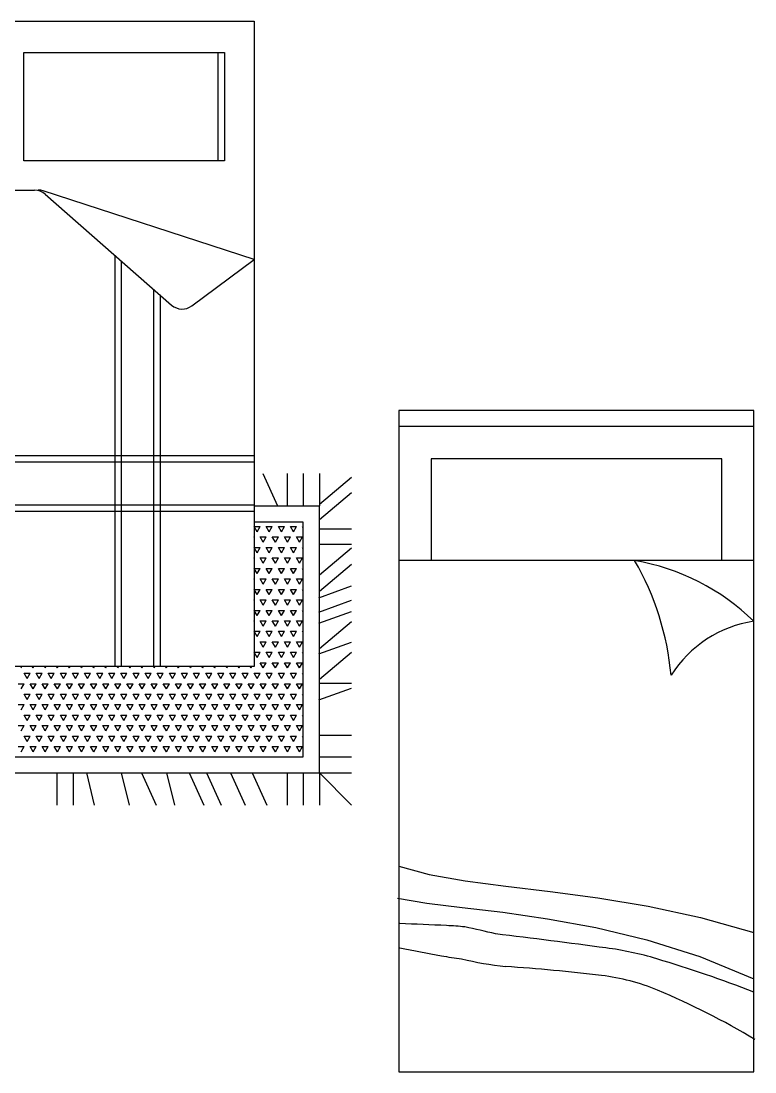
# Model space of a CAD drawing. Header units: inches. Extents: x 0 to 9378, y 0 to 3405.
# Drawn here: x 2077 to 4350, y 149 to 3405 of the extents above; entities that cross this region are included whole.
import ezdxf

# ---------------------------------------------------------------- set-up
doc = ezdxf.new("R2010")
doc.units = ezdxf.units.IN
doc.header["$MEASUREMENT"] = 0

# ---------------------------------------------------------------- blocks, each defined once
blk = doc.blocks.new('A$C1BD73DC3')
for p, q in [((0.0036, 2.05), (0.0036, 0)), ((1.1036, 2.05), (0.0036, 2.05)), ((1.1036, 0), (1.1036, 2.05)), ((1.1036, 2), (0.0036, 2)), ((1.0036, 1.9), (0.1036, 1.9)), ((0.1036, 1.9), (0.1036, 1.5848)), ((1.0036, 1.5848), (1.0036, 1.9)), ((1.1032, 1.5848), (0.0034, 1.5848)), ((0.0034, 0.6375), (0.0982, 0.612)), ((0.0982, 0.612), (0.2094, 0.5924)), ((0.2094, 0.5924), (0.3349, 0.5759)), ((0.3349, 0.5759), (0.4726, 0.5593)), ((0.4726, 0.5593), (0.6203, 0.5396)), ((0, 0.5383), (0.0909, 0.5234)), ((0.0909, 0.5234), (0.2003, 0.5099)), ((0.6203, 0.5396), (0.7761, 0.5139)), ((0.2003, 0.5099), (0.3256, 0.4948)), ((0.3256, 0.4948), (0.4644, 0.475)), ((0.7761, 0.5139), (0.9378, 0.4791)), ((0.4644, 0.475), (0.6142, 0.4476)), ((0.9378, 0.4791), (1.1032, 0.4323)), ((0.6142, 0.4476), (0.7722, 0.4094)), ((0.7722, 0.4094), (0.9361, 0.3574)), ((0.9361, 0.3574), (1.1032, 0.2886)), ((0.0036, 0), (1.1036, 0))]:
    blk.add_line(p, q)
for centre, radius, start, end in [((0.6123, 0.8896), 0.7058, 45.932, 80.0688), ((-0.0142, 1.1518), 0.8645, 5.1338, 30.0588), ((1.1604, 1.0294), 0.3718, 98.8462, 147.4962), ((-0.2369, -7.181), 7.6445, 87.08769, 88.17293), ((0.091, -0.7365), 1.1917, 84.3388, 87.0877), ((-0.2347, -1.7308), 2.2248, 76.0043, 78.5091), ((-3.0535, -27.296), 27.9264, 82.38927, 83.09622), ((1.207, 6.3563), 6.0913, 258.63651, 259.87031), ((0.3853, 1.7569), 1.419, 259.8703, 262.4267), ((0.5096, -0.6302), 1.0237, 73.3713, 82.3893), ((0.4772, 1.5551), 1.2368, 256.9635, 263.3706), ((-0.0513, -5.4181), 5.7577, 83.18933, 86.15842), ((-0.3398, -3.4743), 3.9918, 68.8081, 73.3713), ((0.5542, -0.3482), 0.6517, 67.3406, 83.1893), ((-0.0821, -1.8724), 2.3034, 58.9298, 67.3406)]:
    blk.add_arc(centre, radius, start, end)
blk = doc.blocks.new('A$C6D2A2628')
for p, q in [((0.291, 2.4297), (1.791, 2.4297)), ((1.791, 2.4297), (1.791, 0.4297)), ((1.0779, 2.3321), (1.6991, 2.3321)), ((1.0779, 1.9967), (1.0779, 2.3321)), ((1.6791, 2.3321), (1.6791, 1.9967)), ((1.6991, 2.3321), (1.6991, 1.9967)), ((1.6991, 1.9967), (1.0779, 1.9967)), ((0.9515, 1.9058), (1.1116, 1.9058)), ((1.791, 1.6908), (1.138, 1.9034)), ((1.1446, 1.8934), (1.5358, 1.5497)), ((1.3599, 1.7043), (1.3599, 0.4297)), ((1.3799, 1.6867), (1.3799, 0.4297)), ((1.5987, 1.5472), (1.791, 1.6908)), ((1.4799, 1.5988), (1.4799, 0.4297)), ((1.4999, 1.5812), (1.4999, 0.4297)), ((0.291, 1.0837), (1.791, 1.0837)), ((0.291, 1.0637), (1.791, 1.0637)), ((1.8187, 1.0278), (1.8641, 0.9278)), ((1.8932, 1.0278), (1.8932, 0.9278)), ((1.9432, 1.0278), (1.9432, 0.9278)), ((1.9932, 1.0278), (1.9932, 0.9278)), ((1.9932, 0.9324), (2.0932, 1.016)), ((1.9932, 0.8849), (2.0932, 0.9685)), ((0.291, 0.9307), (1.791, 0.9307)), ((1.9932, 0.9267), (1.791, 0.9267)), ((1.9932, 0.1), (1.9932, 0.9267)), ((0.291, 0.9107), (1.791, 0.9107)), ((1.9432, 0.8767), (1.791, 0.8767)), ((1.8007, 0.8473), (1.7913, 0.8636)), ((1.7913, 0.8636), (1.8101, 0.8636)), ((1.8007, 0.8473), (1.8101, 0.8636)), ((1.8382, 0.8473), (1.8288, 0.8636)), ((1.8288, 0.8636), (1.8476, 0.8636)), ((1.8382, 0.8473), (1.8476, 0.8636)), ((1.8757, 0.8473), (1.8663, 0.8636)), ((1.8663, 0.8636), (1.8851, 0.8636)), ((1.8757, 0.8473), (1.8851, 0.8636)), ((1.9132, 0.8473), (1.9038, 0.8636)), ((1.9038, 0.8636), (1.9226, 0.8636)), ((1.9132, 0.8473), (1.9226, 0.8636)), ((1.9432, 0.8604), (1.9413, 0.8636)), ((1.9413, 0.8636), (1.9432, 0.8636)), ((1.9432, 0.15), (1.9432, 0.8767)), ((1.9932, 0.8564), (2.0932, 0.8564)), ((1.791, 0.8305), (1.7913, 0.8311)), ((1.791, 0.8311), (1.7913, 0.8311)), ((1.8195, 0.8148), (1.8101, 0.8311)), ((1.8101, 0.8311), (1.8288, 0.8311)), ((1.8195, 0.8148), (1.8288, 0.8311)), ((1.857, 0.8148), (1.8476, 0.8311)), ((1.8476, 0.8311), (1.8663, 0.8311)), ((1.857, 0.8148), (1.8663, 0.8311)), ((1.8945, 0.8148), (1.8851, 0.8311)), ((1.8851, 0.8311), (1.9038, 0.8311)), ((1.8945, 0.8148), (1.9038, 0.8311)), ((1.932, 0.8148), (1.9226, 0.8311)), ((1.9226, 0.8311), (1.9413, 0.8311)), ((1.932, 0.8148), (1.9413, 0.8311)), ((1.8007, 0.7824), (1.7913, 0.7986)), ((1.7913, 0.7986), (1.8101, 0.7986)), ((1.8007, 0.7824), (1.8101, 0.7986)), ((1.8382, 0.7824), (1.8288, 0.7986)), ((1.8288, 0.7986), (1.8476, 0.7986)), ((1.8382, 0.7824), (1.8476, 0.7986)), ((1.8757, 0.7824), (1.8663, 0.7986)), ((1.8663, 0.7986), (1.8851, 0.7986)), ((1.8757, 0.7824), (1.8851, 0.7986)), ((1.9132, 0.7824), (1.9038, 0.7986)), ((1.9038, 0.7986), (1.9226, 0.7986)), ((1.9132, 0.7824), (1.9226, 0.7986)), ((1.9432, 0.7955), (1.9413, 0.7986)), ((1.9413, 0.7986), (1.9432, 0.7986)), ((1.9932, 0.8089), (2.0932, 0.8089)), ((1.9932, 0.7139), (2.0932, 0.7975)), ((1.791, 0.7655), (1.7913, 0.7661)), ((1.791, 0.7661), (1.7913, 0.7661)), ((1.8195, 0.7499), (1.8101, 0.7661)), ((1.8101, 0.7661), (1.8288, 0.7661)), ((1.8195, 0.7499), (1.8288, 0.7661)), ((1.857, 0.7499), (1.8476, 0.7661)), ((1.8476, 0.7661), (1.8663, 0.7661)), ((1.857, 0.7499), (1.8663, 0.7661)), ((1.8945, 0.7499), (1.8851, 0.7661)), ((1.8851, 0.7661), (1.9038, 0.7661)), ((1.8945, 0.7499), (1.9038, 0.7661)), ((1.932, 0.7499), (1.9226, 0.7661)), ((1.9226, 0.7661), (1.9413, 0.7661)), ((1.932, 0.7499), (1.9413, 0.7661)), ((1.8007, 0.7174), (1.7913, 0.7337)), ((1.7913, 0.7337), (1.8101, 0.7337)), ((1.8007, 0.7174), (1.8101, 0.7337)), ((1.8382, 0.7174), (1.8288, 0.7337)), ((1.8288, 0.7337), (1.8476, 0.7337)), ((1.8382, 0.7174), (1.8476, 0.7337)), ((1.8757, 0.7174), (1.8663, 0.7337)), ((1.8663, 0.7337), (1.8851, 0.7337)), ((1.8757, 0.7174), (1.8851, 0.7337)), ((1.9132, 0.7174), (1.9038, 0.7337)), ((1.9038, 0.7337), (1.9226, 0.7337)), ((1.9132, 0.7174), (1.9226, 0.7337)), ((1.9432, 0.7305), (1.9413, 0.7337)), ((1.9413, 0.7337), (1.9432, 0.7337)), ((1.9932, 0.6633), (2.0932, 0.7469)), ((1.791, 0.7006), (1.7913, 0.7012)), ((1.791, 0.7012), (1.7913, 0.7012)), ((1.8195, 0.6849), (1.8101, 0.7012)), ((1.8101, 0.7012), (1.8288, 0.7012)), ((1.8195, 0.6849), (1.8288, 0.7012)), ((1.857, 0.6849), (1.8476, 0.7012)), ((1.8476, 0.7012), (1.8663, 0.7012)), ((1.857, 0.6849), (1.8663, 0.7012)), ((1.8945, 0.6849), (1.8851, 0.7012)), ((1.8851, 0.7012), (1.9038, 0.7012)), ((1.8945, 0.6849), (1.9038, 0.7012)), ((1.932, 0.6849), (1.9226, 0.7012)), ((1.9226, 0.7012), (1.9413, 0.7012)), ((1.932, 0.6849), (1.9413, 0.7012)), ((1.8007, 0.6525), (1.7913, 0.6687)), ((1.7913, 0.6687), (1.8101, 0.6687)), ((1.8007, 0.6525), (1.8101, 0.6687)), ((1.8382, 0.6525), (1.8288, 0.6687)), ((1.8288, 0.6687), (1.8476, 0.6687)), ((1.8382, 0.6525), (1.8476, 0.6687)), ((1.8757, 0.6525), (1.8663, 0.6687)), ((1.8663, 0.6687), (1.8851, 0.6687)), ((1.8757, 0.6525), (1.8851, 0.6687)), ((1.9132, 0.6525), (1.9038, 0.6687)), ((1.9038, 0.6687), (1.9226, 0.6687)), ((1.9132, 0.6525), (1.9226, 0.6687)), ((1.9432, 0.6655), (1.9413, 0.6687)), ((1.9413, 0.6687), (1.9432, 0.6687)), ((1.9917, 0.6428), (2.0932, 0.6794)), ((1.791, 0.6356), (1.7913, 0.6362)), ((1.791, 0.6362), (1.7913, 0.6362)), ((1.8195, 0.62), (1.8101, 0.6362)), ((1.8101, 0.6362), (1.8288, 0.6362)), ((1.8195, 0.62), (1.8288, 0.6362)), ((1.857, 0.62), (1.8476, 0.6362)), ((1.8476, 0.6362), (1.8663, 0.6362)), ((1.857, 0.62), (1.8663, 0.6362)), ((1.8945, 0.62), (1.8851, 0.6362)), ((1.8851, 0.6362), (1.9038, 0.6362)), ((1.8945, 0.62), (1.9038, 0.6362)), ((1.932, 0.62), (1.9226, 0.6362)), ((1.9226, 0.6362), (1.9413, 0.6362)), ((1.932, 0.62), (1.9413, 0.6362)), ((1.9917, 0.5984), (2.0932, 0.6351)), ((1.8007, 0.5875), (1.7913, 0.6037)), ((1.7913, 0.6037), (1.8101, 0.6037)), ((1.8007, 0.5875), (1.8101, 0.6037)), ((1.8382, 0.5875), (1.8288, 0.6037)), ((1.8288, 0.6037), (1.8476, 0.6037)), ((1.8382, 0.5875), (1.8476, 0.6037)), ((1.8757, 0.5875), (1.8663, 0.6037)), ((1.8663, 0.6037), (1.8851, 0.6037)), ((1.8757, 0.5875), (1.8851, 0.6037)), ((1.9132, 0.5875), (1.9038, 0.6037)), ((1.9038, 0.6037), (1.9226, 0.6037)), ((1.9132, 0.5875), (1.9226, 0.6037)), ((1.9432, 0.6006), (1.9413, 0.6037)), ((1.9413, 0.6037), (1.9432, 0.6037)), ((1.9917, 0.5636), (2.0932, 0.6003)), ((1.791, 0.5707), (1.7913, 0.5713)), ((1.791, 0.5713), (1.7913, 0.5713)), ((1.8195, 0.555), (1.8101, 0.5713)), ((1.8101, 0.5713), (1.8288, 0.5713)), ((1.8195, 0.555), (1.8288, 0.5713)), ((1.857, 0.555), (1.8476, 0.5713)), ((1.8476, 0.5713), (1.8663, 0.5713)), ((1.857, 0.555), (1.8663, 0.5713)), ((1.8945, 0.555), (1.8851, 0.5713)), ((1.8851, 0.5713), (1.9038, 0.5713)), ((1.8945, 0.555), (1.9038, 0.5713)), ((1.932, 0.555), (1.9226, 0.5713)), ((1.9226, 0.5713), (1.9413, 0.5713)), ((1.932, 0.555), (1.9413, 0.5713)), ((1.9932, 0.4859), (2.0932, 0.5695)), ((1.8007, 0.5226), (1.7913, 0.5388)), ((1.7913, 0.5388), (1.8101, 0.5388)), ((1.8007, 0.5226), (1.8101, 0.5388)), ((1.8382, 0.5226), (1.8288, 0.5388)), ((1.8288, 0.5388), (1.8476, 0.5388)), ((1.8382, 0.5226), (1.8476, 0.5388)), ((1.8757, 0.5226), (1.8663, 0.5388)), ((1.8663, 0.5388), (1.8851, 0.5388)), ((1.8757, 0.5226), (1.8851, 0.5388)), ((1.9132, 0.5226), (1.9038, 0.5388)), ((1.9038, 0.5388), (1.9226, 0.5388)), ((1.9132, 0.5226), (1.9226, 0.5388)), ((1.9432, 0.5356), (1.9413, 0.5388)), ((1.9413, 0.5388), (1.9432, 0.5388)), ((1.791, 0.5057), (1.7913, 0.5063)), ((1.791, 0.5063), (1.7913, 0.5063)), ((1.8195, 0.4901), (1.8101, 0.5063)), ((1.8101, 0.5063), (1.8288, 0.5063)), ((1.8195, 0.4901), (1.8288, 0.5063)), ((1.857, 0.4901), (1.8476, 0.5063)), ((1.8476, 0.5063), (1.8663, 0.5063)), ((1.857, 0.4901), (1.8663, 0.5063)), ((1.8945, 0.4901), (1.8851, 0.5063)), ((1.8851, 0.5063), (1.9038, 0.5063)), ((1.8945, 0.4901), (1.9038, 0.5063)), ((1.932, 0.4901), (1.9226, 0.5063)), ((1.9226, 0.5063), (1.9413, 0.5063)), ((1.932, 0.4901), (1.9413, 0.5063)), ((1.9917, 0.4686), (2.0932, 0.5053)), ((1.8007, 0.4576), (1.7913, 0.4738)), ((1.7913, 0.4738), (1.8101, 0.4738)), ((1.8007, 0.4576), (1.8101, 0.4738)), ((1.8382, 0.4576), (1.8288, 0.4738)), ((1.8288, 0.4738), (1.8476, 0.4738)), ((1.8382, 0.4576), (1.8476, 0.4738)), ((1.8757, 0.4576), (1.8663, 0.4738)), ((1.8663, 0.4738), (1.8851, 0.4738)), ((1.8757, 0.4576), (1.8851, 0.4738)), ((1.9132, 0.4576), (1.9038, 0.4738)), ((1.9038, 0.4738), (1.9226, 0.4738)), ((1.9132, 0.4576), (1.9226, 0.4738)), ((1.9432, 0.4707), (1.9413, 0.4738)), ((1.9413, 0.4738), (1.9432, 0.4738)), ((1.9932, 0.3909), (2.0932, 0.4745)), ((1.791, 0.4297), (0.291, 0.4297)), ((1.0695, 0.4251), (1.0721, 0.4297)), ((1.107, 0.4251), (1.1043, 0.4297)), ((1.107, 0.4251), (1.1096, 0.4297)), ((1.1445, 0.4251), (1.1418, 0.4297)), ((1.1445, 0.4251), (1.1471, 0.4297)), ((1.182, 0.4251), (1.1793, 0.4297)), ((1.182, 0.4251), (1.1846, 0.4297)), ((1.2195, 0.4251), (1.2168, 0.4297)), ((1.2195, 0.4251), (1.2221, 0.4297)), ((1.257, 0.4251), (1.2543, 0.4297)), ((1.257, 0.4251), (1.2596, 0.4297)), ((1.2945, 0.4251), (1.2918, 0.4297)), ((1.2945, 0.4251), (1.2971, 0.4297)), ((1.332, 0.4251), (1.3293, 0.4297)), ((1.332, 0.4251), (1.3346, 0.4297)), ((1.3695, 0.4251), (1.3668, 0.4297)), ((1.3695, 0.4251), (1.3721, 0.4297)), ((1.407, 0.4251), (1.4043, 0.4297)), ((1.407, 0.4251), (1.4096, 0.4297)), ((1.4445, 0.4251), (1.4418, 0.4297)), ((1.4445, 0.4251), (1.4471, 0.4297)), ((1.482, 0.4251), (1.4793, 0.4297)), ((1.482, 0.4251), (1.4846, 0.4297)), ((1.5195, 0.4251), (1.5168, 0.4297)), ((1.5195, 0.4251), (1.5221, 0.4297)), ((1.557, 0.4251), (1.5543, 0.4297)), ((1.557, 0.4251), (1.5596, 0.4297)), ((1.5945, 0.4251), (1.5918, 0.4297)), ((1.5945, 0.4251), (1.5971, 0.4297)), ((1.632, 0.4251), (1.6293, 0.4297)), ((1.632, 0.4251), (1.6346, 0.4297)), ((1.6695, 0.4251), (1.6668, 0.4297)), ((1.6695, 0.4251), (1.6721, 0.4297)), ((1.707, 0.4251), (1.7043, 0.4297)), ((1.707, 0.4251), (1.7096, 0.4297)), ((1.7445, 0.4251), (1.7418, 0.4297)), ((1.7445, 0.4251), (1.7471, 0.4297)), ((1.782, 0.4251), (1.7793, 0.4297)), ((1.782, 0.4251), (1.7846, 0.4297)), ((1.791, 0.4408), (1.7913, 0.4414)), ((1.791, 0.4414), (1.7913, 0.4414)), ((1.8195, 0.4251), (1.8101, 0.4414)), ((1.8101, 0.4414), (1.8288, 0.4414)), ((1.8195, 0.4251), (1.8288, 0.4414)), ((1.857, 0.4251), (1.8476, 0.4414)), ((1.8476, 0.4414), (1.8663, 0.4414)), ((1.857, 0.4251), (1.8663, 0.4414)), ((1.8945, 0.4251), (1.8851, 0.4414)), ((1.8851, 0.4414), (1.9038, 0.4414)), ((1.8945, 0.4251), (1.9038, 0.4414)), ((1.932, 0.4251), (1.9226, 0.4414)), ((1.9226, 0.4414), (1.9413, 0.4414)), ((1.932, 0.4251), (1.9413, 0.4414)), ((1.0882, 0.3927), (1.0788, 0.4089)), ((1.0788, 0.4089), (1.0976, 0.4089)), ((1.0882, 0.3927), (1.0976, 0.4089)), ((1.1257, 0.3927), (1.1163, 0.4089)), ((1.1163, 0.4089), (1.1351, 0.4089)), ((1.1257, 0.3927), (1.1351, 0.4089)), ((1.1632, 0.3927), (1.1538, 0.4089)), ((1.1538, 0.4089), (1.1726, 0.4089)), ((1.1632, 0.3927), (1.1726, 0.4089)), ((1.2007, 0.3927), (1.1913, 0.4089)), ((1.1913, 0.4089), (1.2101, 0.4089)), ((1.2007, 0.3927), (1.2101, 0.4089)), ((1.2382, 0.3927), (1.2288, 0.4089)), ((1.2288, 0.4089), (1.2476, 0.4089)), ((1.2382, 0.3927), (1.2476, 0.4089)), ((1.2757, 0.3927), (1.2663, 0.4089)), ((1.2663, 0.4089), (1.2851, 0.4089)), ((1.2757, 0.3927), (1.2851, 0.4089)), ((1.3132, 0.3927), (1.3038, 0.4089)), ((1.3038, 0.4089), (1.3226, 0.4089)), ((1.3132, 0.3927), (1.3226, 0.4089)), ((1.3507, 0.3927), (1.3413, 0.4089)), ((1.3413, 0.4089), (1.3601, 0.4089)), ((1.3507, 0.3927), (1.3601, 0.4089)), ((1.3882, 0.3927), (1.3788, 0.4089)), ((1.3788, 0.4089), (1.3976, 0.4089)), ((1.3882, 0.3927), (1.3976, 0.4089)), ((1.4257, 0.3927), (1.4163, 0.4089)), ((1.4163, 0.4089), (1.4351, 0.4089)), ((1.4257, 0.3927), (1.4351, 0.4089)), ((1.4632, 0.3927), (1.4538, 0.4089)), ((1.4538, 0.4089), (1.4726, 0.4089)), ((1.4632, 0.3927), (1.4726, 0.4089)), ((1.5007, 0.3927), (1.4913, 0.4089)), ((1.4913, 0.4089), (1.5101, 0.4089)), ((1.5007, 0.3927), (1.5101, 0.4089)), ((1.5382, 0.3927), (1.5288, 0.4089)), ((1.5288, 0.4089), (1.5476, 0.4089)), ((1.5382, 0.3927), (1.5476, 0.4089)), ((1.5757, 0.3927), (1.5663, 0.4089)), ((1.5663, 0.4089), (1.5851, 0.4089)), ((1.5757, 0.3927), (1.5851, 0.4089)), ((1.6132, 0.3927), (1.6038, 0.4089)), ((1.6038, 0.4089), (1.6226, 0.4089)), ((1.6132, 0.3927), (1.6226, 0.4089)), ((1.6507, 0.3927), (1.6413, 0.4089)), ((1.6413, 0.4089), (1.6601, 0.4089)), ((1.6507, 0.3927), (1.6601, 0.4089)), ((1.6882, 0.3927), (1.6788, 0.4089)), ((1.6788, 0.4089), (1.6976, 0.4089)), ((1.6882, 0.3927), (1.6976, 0.4089)), ((1.7257, 0.3927), (1.7163, 0.4089)), ((1.7163, 0.4089), (1.7351, 0.4089)), ((1.7257, 0.3927), (1.7351, 0.4089)), ((1.7632, 0.3927), (1.7538, 0.4089)), ((1.7538, 0.4089), (1.7726, 0.4089)), ((1.7632, 0.3927), (1.7726, 0.4089)), ((1.8007, 0.3927), (1.7913, 0.4089)), ((1.7913, 0.4089), (1.8101, 0.4089)), ((1.8007, 0.3927), (1.8101, 0.4089)), ((1.8382, 0.3927), (1.8288, 0.4089)), ((1.8288, 0.4089), (1.8476, 0.4089)), ((1.8382, 0.3927), (1.8476, 0.4089)), ((1.8757, 0.3927), (1.8663, 0.4089)), ((1.8663, 0.4089), (1.8851, 0.4089)), ((1.8757, 0.3927), (1.8851, 0.4089)), ((1.9132, 0.3927), (1.9038, 0.4089)), ((1.9038, 0.4089), (1.9226, 0.4089)), ((1.9132, 0.3927), (1.9226, 0.4089)), ((1.9432, 0.4057), (1.9413, 0.4089)), ((1.9413, 0.4089), (1.9432, 0.4089)), ((1.0601, 0.3764), (1.0788, 0.3764)), ((1.0695, 0.3602), (1.0788, 0.3764)), ((1.107, 0.3602), (1.0976, 0.3764)), ((1.0976, 0.3764), (1.1163, 0.3764)), ((1.107, 0.3602), (1.1163, 0.3764)), ((1.1445, 0.3602), (1.1351, 0.3764)), ((1.1351, 0.3764), (1.1538, 0.3764)), ((1.1445, 0.3602), (1.1538, 0.3764)), ((1.182, 0.3602), (1.1726, 0.3764)), ((1.1726, 0.3764), (1.1913, 0.3764)), ((1.182, 0.3602), (1.1913, 0.3764)), ((1.2195, 0.3602), (1.2101, 0.3764)), ((1.2101, 0.3764), (1.2288, 0.3764)), ((1.2195, 0.3602), (1.2288, 0.3764)), ((1.257, 0.3602), (1.2476, 0.3764)), ((1.2476, 0.3764), (1.2663, 0.3764)), ((1.257, 0.3602), (1.2663, 0.3764)), ((1.2945, 0.3602), (1.2851, 0.3764)), ((1.2851, 0.3764), (1.3038, 0.3764)), ((1.2945, 0.3602), (1.3038, 0.3764)), ((1.332, 0.3602), (1.3226, 0.3764)), ((1.3226, 0.3764), (1.3413, 0.3764)), ((1.332, 0.3602), (1.3413, 0.3764)), ((1.3695, 0.3602), (1.3601, 0.3764)), ((1.3601, 0.3764), (1.3788, 0.3764)), ((1.3695, 0.3602), (1.3788, 0.3764)), ((1.407, 0.3602), (1.3976, 0.3764)), ((1.3976, 0.3764), (1.4163, 0.3764)), ((1.407, 0.3602), (1.4163, 0.3764)), ((1.4445, 0.3602), (1.4351, 0.3764)), ((1.4351, 0.3764), (1.4538, 0.3764)), ((1.4445, 0.3602), (1.4538, 0.3764)), ((1.482, 0.3602), (1.4726, 0.3764)), ((1.4726, 0.3764), (1.4913, 0.3764)), ((1.482, 0.3602), (1.4913, 0.3764)), ((1.5195, 0.3602), (1.5101, 0.3764)), ((1.5101, 0.3764), (1.5288, 0.3764)), ((1.5195, 0.3602), (1.5288, 0.3764)), ((1.557, 0.3602), (1.5476, 0.3764)), ((1.5476, 0.3764), (1.5663, 0.3764)), ((1.557, 0.3602), (1.5663, 0.3764)), ((1.5945, 0.3602), (1.5851, 0.3764)), ((1.5851, 0.3764), (1.6038, 0.3764)), ((1.5945, 0.3602), (1.6038, 0.3764)), ((1.632, 0.3602), (1.6226, 0.3764)), ((1.6226, 0.3764), (1.6413, 0.3764)), ((1.632, 0.3602), (1.6413, 0.3764)), ((1.6695, 0.3602), (1.6601, 0.3764)), ((1.6601, 0.3764), (1.6788, 0.3764)), ((1.6695, 0.3602), (1.6788, 0.3764)), ((1.707, 0.3602), (1.6976, 0.3764)), ((1.6976, 0.3764), (1.7163, 0.3764)), ((1.707, 0.3602), (1.7163, 0.3764)), ((1.7445, 0.3602), (1.7351, 0.3764)), ((1.7351, 0.3764), (1.7538, 0.3764)), ((1.7445, 0.3602), (1.7538, 0.3764)), ((1.782, 0.3602), (1.7726, 0.3764)), ((1.7726, 0.3764), (1.7913, 0.3764)), ((1.782, 0.3602), (1.7913, 0.3764)), ((1.8195, 0.3602), (1.8101, 0.3764)), ((1.8101, 0.3764), (1.8288, 0.3764)), ((1.8195, 0.3602), (1.8288, 0.3764)), ((1.857, 0.3602), (1.8476, 0.3764)), ((1.8476, 0.3764), (1.8663, 0.3764)), ((1.857, 0.3602), (1.8663, 0.3764)), ((1.8945, 0.3602), (1.8851, 0.3764)), ((1.8851, 0.3764), (1.9038, 0.3764)), ((1.8945, 0.3602), (1.9038, 0.3764)), ((1.932, 0.3602), (1.9226, 0.3764)), ((1.9226, 0.3764), (1.9413, 0.3764)), ((1.932, 0.3602), (1.9413, 0.3764)), ((1.9917, 0.3261), (2.0932, 0.3628)), ((1.9932, 0.3783), (2.0932, 0.3783)), ((1.0882, 0.3277), (1.0788, 0.3439)), ((1.0788, 0.3439), (1.0976, 0.3439)), ((1.0882, 0.3277), (1.0976, 0.3439)), ((1.1257, 0.3277), (1.1163, 0.3439)), ((1.1163, 0.3439), (1.1351, 0.3439)), ((1.1257, 0.3277), (1.1351, 0.3439)), ((1.1632, 0.3277), (1.1538, 0.3439)), ((1.1538, 0.3439), (1.1726, 0.3439)), ((1.1632, 0.3277), (1.1726, 0.3439)), ((1.2007, 0.3277), (1.1913, 0.3439)), ((1.1913, 0.3439), (1.2101, 0.3439)), ((1.2007, 0.3277), (1.2101, 0.3439)), ((1.2382, 0.3277), (1.2288, 0.3439)), ((1.2288, 0.3439), (1.2476, 0.3439)), ((1.2382, 0.3277), (1.2476, 0.3439)), ((1.2757, 0.3277), (1.2663, 0.3439)), ((1.2663, 0.3439), (1.2851, 0.3439)), ((1.2757, 0.3277), (1.2851, 0.3439)), ((1.3132, 0.3277), (1.3038, 0.3439)), ((1.3038, 0.3439), (1.3226, 0.3439)), ((1.3132, 0.3277), (1.3226, 0.3439)), ((1.3507, 0.3277), (1.3413, 0.3439)), ((1.3413, 0.3439), (1.3601, 0.3439)), ((1.3507, 0.3277), (1.3601, 0.3439)), ((1.3882, 0.3277), (1.3788, 0.3439)), ((1.3788, 0.3439), (1.3976, 0.3439)), ((1.3882, 0.3277), (1.3976, 0.3439)), ((1.4257, 0.3277), (1.4163, 0.3439)), ((1.4163, 0.3439), (1.4351, 0.3439)), ((1.4257, 0.3277), (1.4351, 0.3439)), ((1.4632, 0.3277), (1.4538, 0.3439)), ((1.4538, 0.3439), (1.4726, 0.3439)), ((1.4632, 0.3277), (1.4726, 0.3439)), ((1.5007, 0.3277), (1.4913, 0.3439)), ((1.4913, 0.3439), (1.5101, 0.3439)), ((1.5007, 0.3277), (1.5101, 0.3439)), ((1.5382, 0.3277), (1.5288, 0.3439)), ((1.5288, 0.3439), (1.5476, 0.3439)), ((1.5382, 0.3277), (1.5476, 0.3439)), ((1.5757, 0.3277), (1.5663, 0.3439)), ((1.5663, 0.3439), (1.5851, 0.3439)), ((1.5757, 0.3277), (1.5851, 0.3439)), ((1.6132, 0.3277), (1.6038, 0.3439)), ((1.6038, 0.3439), (1.6226, 0.3439)), ((1.6132, 0.3277), (1.6226, 0.3439)), ((1.6507, 0.3277), (1.6413, 0.3439)), ((1.6413, 0.3439), (1.6601, 0.3439)), ((1.6507, 0.3277), (1.6601, 0.3439)), ((1.6882, 0.3277), (1.6788, 0.3439)), ((1.6788, 0.3439), (1.6976, 0.3439)), ((1.6882, 0.3277), (1.6976, 0.3439)), ((1.7257, 0.3277), (1.7163, 0.3439)), ((1.7163, 0.3439), (1.7351, 0.3439)), ((1.7257, 0.3277), (1.7351, 0.3439)), ((1.7632, 0.3277), (1.7538, 0.3439)), ((1.7538, 0.3439), (1.7726, 0.3439)), ((1.7632, 0.3277), (1.7726, 0.3439)), ((1.8007, 0.3277), (1.7913, 0.3439)), ((1.7913, 0.3439), (1.8101, 0.3439)), ((1.8007, 0.3277), (1.8101, 0.3439)), ((1.8382, 0.3277), (1.8288, 0.3439)), ((1.8288, 0.3439), (1.8476, 0.3439)), ((1.8382, 0.3277), (1.8476, 0.3439)), ((1.8757, 0.3277), (1.8663, 0.3439)), ((1.8663, 0.3439), (1.8851, 0.3439)), ((1.8757, 0.3277), (1.8851, 0.3439)), ((1.9132, 0.3277), (1.9038, 0.3439)), ((1.9038, 0.3439), (1.9226, 0.3439)), ((1.9132, 0.3277), (1.9226, 0.3439)), ((1.9432, 0.3408), (1.9413, 0.3439)), ((1.9413, 0.3439), (1.9432, 0.3439)), ((1.0601, 0.3115), (1.0788, 0.3115)), ((1.0695, 0.2952), (1.0788, 0.3115)), ((1.107, 0.2952), (1.0976, 0.3115)), ((1.0976, 0.3115), (1.1163, 0.3115)), ((1.107, 0.2952), (1.1163, 0.3115)), ((1.1445, 0.2952), (1.1351, 0.3115)), ((1.1351, 0.3115), (1.1538, 0.3115)), ((1.1445, 0.2952), (1.1538, 0.3115)), ((1.182, 0.2952), (1.1726, 0.3115)), ((1.1726, 0.3115), (1.1913, 0.3115)), ((1.182, 0.2952), (1.1913, 0.3115)), ((1.2195, 0.2952), (1.2101, 0.3115)), ((1.2101, 0.3115), (1.2288, 0.3115)), ((1.2195, 0.2952), (1.2288, 0.3115)), ((1.257, 0.2952), (1.2476, 0.3115)), ((1.2476, 0.3115), (1.2663, 0.3115)), ((1.257, 0.2952), (1.2663, 0.3115)), ((1.2945, 0.2952), (1.2851, 0.3115)), ((1.2851, 0.3115), (1.3038, 0.3115)), ((1.2945, 0.2952), (1.3038, 0.3115)), ((1.332, 0.2952), (1.3226, 0.3115)), ((1.3226, 0.3115), (1.3413, 0.3115)), ((1.332, 0.2952), (1.3413, 0.3115)), ((1.3695, 0.2952), (1.3601, 0.3115)), ((1.3601, 0.3115), (1.3788, 0.3115)), ((1.3695, 0.2952), (1.3788, 0.3115)), ((1.407, 0.2952), (1.3976, 0.3115)), ((1.3976, 0.3115), (1.4163, 0.3115)), ((1.407, 0.2952), (1.4163, 0.3115)), ((1.4445, 0.2952), (1.4351, 0.3115)), ((1.4351, 0.3115), (1.4538, 0.3115)), ((1.4445, 0.2952), (1.4538, 0.3115)), ((1.482, 0.2952), (1.4726, 0.3115)), ((1.4726, 0.3115), (1.4913, 0.3115)), ((1.482, 0.2952), (1.4913, 0.3115)), ((1.5195, 0.2952), (1.5101, 0.3115)), ((1.5101, 0.3115), (1.5288, 0.3115)), ((1.5195, 0.2952), (1.5288, 0.3115)), ((1.557, 0.2952), (1.5476, 0.3115)), ((1.5476, 0.3115), (1.5663, 0.3115)), ((1.557, 0.2952), (1.5663, 0.3115)), ((1.5945, 0.2952), (1.5851, 0.3115)), ((1.5851, 0.3115), (1.6038, 0.3115)), ((1.5945, 0.2952), (1.6038, 0.3115)), ((1.632, 0.2952), (1.6226, 0.3115)), ((1.6226, 0.3115), (1.6413, 0.3115)), ((1.632, 0.2952), (1.6413, 0.3115)), ((1.6695, 0.2952), (1.6601, 0.3115)), ((1.6601, 0.3115), (1.6788, 0.3115)), ((1.6695, 0.2952), (1.6788, 0.3115)), ((1.707, 0.2952), (1.6976, 0.3115)), ((1.6976, 0.3115), (1.7163, 0.3115)), ((1.707, 0.2952), (1.7163, 0.3115)), ((1.7445, 0.2952), (1.7351, 0.3115)), ((1.7351, 0.3115), (1.7538, 0.3115)), ((1.7445, 0.2952), (1.7538, 0.3115)), ((1.782, 0.2952), (1.7726, 0.3115)), ((1.7726, 0.3115), (1.7913, 0.3115)), ((1.782, 0.2952), (1.7913, 0.3115)), ((1.8195, 0.2952), (1.8101, 0.3115)), ((1.8101, 0.3115), (1.8288, 0.3115)), ((1.8195, 0.2952), (1.8288, 0.3115)), ((1.857, 0.2952), (1.8476, 0.3115)), ((1.8476, 0.3115), (1.8663, 0.3115)), ((1.857, 0.2952), (1.8663, 0.3115)), ((1.8945, 0.2952), (1.8851, 0.3115)), ((1.8851, 0.3115), (1.9038, 0.3115)), ((1.8945, 0.2952), (1.9038, 0.3115)), ((1.932, 0.2952), (1.9226, 0.3115)), ((1.9226, 0.3115), (1.9413, 0.3115)), ((1.932, 0.2952), (1.9413, 0.3115)), ((1.0882, 0.2628), (1.0788, 0.279)), ((1.0788, 0.279), (1.0976, 0.279)), ((1.0882, 0.2628), (1.0976, 0.279)), ((1.1257, 0.2628), (1.1163, 0.279)), ((1.1163, 0.279), (1.1351, 0.279)), ((1.1257, 0.2628), (1.1351, 0.279)), ((1.1632, 0.2628), (1.1538, 0.279)), ((1.1538, 0.279), (1.1726, 0.279)), ((1.1632, 0.2628), (1.1726, 0.279)), ((1.2007, 0.2628), (1.1913, 0.279)), ((1.1913, 0.279), (1.2101, 0.279)), ((1.2007, 0.2628), (1.2101, 0.279)), ((1.2382, 0.2628), (1.2288, 0.279)), ((1.2288, 0.279), (1.2476, 0.279)), ((1.2382, 0.2628), (1.2476, 0.279)), ((1.2757, 0.2628), (1.2663, 0.279)), ((1.2663, 0.279), (1.2851, 0.279)), ((1.2757, 0.2628), (1.2851, 0.279)), ((1.3132, 0.2628), (1.3038, 0.279)), ((1.3038, 0.279), (1.3226, 0.279)), ((1.3132, 0.2628), (1.3226, 0.279)), ((1.3507, 0.2628), (1.3413, 0.279)), ((1.3413, 0.279), (1.3601, 0.279)), ((1.3507, 0.2628), (1.3601, 0.279)), ((1.3882, 0.2628), (1.3788, 0.279)), ((1.3788, 0.279), (1.3976, 0.279)), ((1.3882, 0.2628), (1.3976, 0.279)), ((1.4257, 0.2628), (1.4163, 0.279)), ((1.4163, 0.279), (1.4351, 0.279)), ((1.4257, 0.2628), (1.4351, 0.279)), ((1.4632, 0.2628), (1.4538, 0.279)), ((1.4538, 0.279), (1.4726, 0.279)), ((1.4632, 0.2628), (1.4726, 0.279)), ((1.5007, 0.2628), (1.4913, 0.279)), ((1.4913, 0.279), (1.5101, 0.279)), ((1.5007, 0.2628), (1.5101, 0.279)), ((1.5382, 0.2628), (1.5288, 0.279)), ((1.5288, 0.279), (1.5476, 0.279)), ((1.5382, 0.2628), (1.5476, 0.279)), ((1.5757, 0.2628), (1.5663, 0.279)), ((1.5663, 0.279), (1.5851, 0.279)), ((1.5757, 0.2628), (1.5851, 0.279)), ((1.6132, 0.2628), (1.6038, 0.279)), ((1.6038, 0.279), (1.6226, 0.279)), ((1.6132, 0.2628), (1.6226, 0.279)), ((1.6507, 0.2628), (1.6413, 0.279)), ((1.6413, 0.279), (1.6601, 0.279)), ((1.6507, 0.2628), (1.6601, 0.279)), ((1.6882, 0.2628), (1.6788, 0.279)), ((1.6788, 0.279), (1.6976, 0.279)), ((1.6882, 0.2628), (1.6976, 0.279)), ((1.7257, 0.2628), (1.7163, 0.279)), ((1.7163, 0.279), (1.7351, 0.279)), ((1.7257, 0.2628), (1.7351, 0.279)), ((1.7632, 0.2628), (1.7538, 0.279)), ((1.7538, 0.279), (1.7726, 0.279)), ((1.7632, 0.2628), (1.7726, 0.279)), ((1.8007, 0.2628), (1.7913, 0.279)), ((1.7913, 0.279), (1.8101, 0.279)), ((1.8007, 0.2628), (1.8101, 0.279)), ((1.8382, 0.2628), (1.8288, 0.279)), ((1.8288, 0.279), (1.8476, 0.279)), ((1.8382, 0.2628), (1.8476, 0.279)), ((1.8757, 0.2628), (1.8663, 0.279)), ((1.8663, 0.279), (1.8851, 0.279)), ((1.8757, 0.2628), (1.8851, 0.279)), ((1.9132, 0.2628), (1.9038, 0.279)), ((1.9038, 0.279), (1.9226, 0.279)), ((1.9132, 0.2628), (1.9226, 0.279)), ((1.9432, 0.2758), (1.9413, 0.279)), ((1.9413, 0.279), (1.9432, 0.279)), ((1.0601, 0.2465), (1.0788, 0.2465)), ((1.0695, 0.2303), (1.0788, 0.2465)), ((1.107, 0.2303), (1.0976, 0.2465)), ((1.0976, 0.2465), (1.1163, 0.2465)), ((1.107, 0.2303), (1.1163, 0.2465)), ((1.1445, 0.2303), (1.1351, 0.2465)), ((1.1351, 0.2465), (1.1538, 0.2465)), ((1.1445, 0.2303), (1.1538, 0.2465)), ((1.182, 0.2303), (1.1726, 0.2465)), ((1.1726, 0.2465), (1.1913, 0.2465)), ((1.182, 0.2303), (1.1913, 0.2465)), ((1.2195, 0.2303), (1.2101, 0.2465)), ((1.2101, 0.2465), (1.2288, 0.2465)), ((1.2195, 0.2303), (1.2288, 0.2465)), ((1.257, 0.2303), (1.2476, 0.2465)), ((1.2476, 0.2465), (1.2663, 0.2465)), ((1.257, 0.2303), (1.2663, 0.2465)), ((1.2945, 0.2303), (1.2851, 0.2465)), ((1.2851, 0.2465), (1.3038, 0.2465)), ((1.2945, 0.2303), (1.3038, 0.2465)), ((1.332, 0.2303), (1.3226, 0.2465)), ((1.3226, 0.2465), (1.3413, 0.2465)), ((1.332, 0.2303), (1.3413, 0.2465)), ((1.3695, 0.2303), (1.3601, 0.2465)), ((1.3601, 0.2465), (1.3788, 0.2465)), ((1.3695, 0.2303), (1.3788, 0.2465)), ((1.407, 0.2303), (1.3976, 0.2465)), ((1.3976, 0.2465), (1.4163, 0.2465)), ((1.407, 0.2303), (1.4163, 0.2465)), ((1.4445, 0.2303), (1.4351, 0.2465)), ((1.4351, 0.2465), (1.4538, 0.2465)), ((1.4445, 0.2303), (1.4538, 0.2465)), ((1.482, 0.2303), (1.4726, 0.2465)), ((1.4726, 0.2465), (1.4913, 0.2465)), ((1.482, 0.2303), (1.4913, 0.2465)), ((1.5195, 0.2303), (1.5101, 0.2465)), ((1.5101, 0.2465), (1.5288, 0.2465)), ((1.5195, 0.2303), (1.5288, 0.2465)), ((1.557, 0.2303), (1.5476, 0.2465)), ((1.5476, 0.2465), (1.5663, 0.2465)), ((1.557, 0.2303), (1.5663, 0.2465)), ((1.5945, 0.2303), (1.5851, 0.2465)), ((1.5851, 0.2465), (1.6038, 0.2465)), ((1.5945, 0.2303), (1.6038, 0.2465)), ((1.632, 0.2303), (1.6226, 0.2465)), ((1.6226, 0.2465), (1.6413, 0.2465)), ((1.632, 0.2303), (1.6413, 0.2465)), ((1.6695, 0.2303), (1.6601, 0.2465)), ((1.6601, 0.2465), (1.6788, 0.2465)), ((1.6695, 0.2303), (1.6788, 0.2465)), ((1.707, 0.2303), (1.6976, 0.2465)), ((1.6976, 0.2465), (1.7163, 0.2465)), ((1.707, 0.2303), (1.7163, 0.2465)), ((1.7445, 0.2303), (1.7351, 0.2465)), ((1.7351, 0.2465), (1.7538, 0.2465)), ((1.7445, 0.2303), (1.7538, 0.2465)), ((1.782, 0.2303), (1.7726, 0.2465)), ((1.7726, 0.2465), (1.7913, 0.2465)), ((1.782, 0.2303), (1.7913, 0.2465)), ((1.8195, 0.2303), (1.8101, 0.2465)), ((1.8101, 0.2465), (1.8288, 0.2465)), ((1.8195, 0.2303), (1.8288, 0.2465)), ((1.857, 0.2303), (1.8476, 0.2465)), ((1.8476, 0.2465), (1.8663, 0.2465)), ((1.857, 0.2303), (1.8663, 0.2465)), ((1.8945, 0.2303), (1.8851, 0.2465)), ((1.8851, 0.2465), (1.9038, 0.2465)), ((1.8945, 0.2303), (1.9038, 0.2465)), ((1.932, 0.2303), (1.9226, 0.2465)), ((1.9226, 0.2465), (1.9413, 0.2465)), ((1.932, 0.2303), (1.9413, 0.2465)), ((1.0882, 0.1978), (1.0788, 0.214)), ((1.0788, 0.214), (1.0976, 0.214)), ((1.0882, 0.1978), (1.0976, 0.214)), ((1.1257, 0.1978), (1.1163, 0.214)), ((1.1163, 0.214), (1.1351, 0.214)), ((1.1257, 0.1978), (1.1351, 0.214)), ((1.1632, 0.1978), (1.1538, 0.214)), ((1.1538, 0.214), (1.1726, 0.214)), ((1.1632, 0.1978), (1.1726, 0.214)), ((1.2007, 0.1978), (1.1913, 0.214)), ((1.1913, 0.214), (1.2101, 0.214)), ((1.2007, 0.1978), (1.2101, 0.214)), ((1.2382, 0.1978), (1.2288, 0.214)), ((1.2288, 0.214), (1.2476, 0.214)), ((1.2382, 0.1978), (1.2476, 0.214)), ((1.2757, 0.1978), (1.2663, 0.214)), ((1.2663, 0.214), (1.2851, 0.214)), ((1.2757, 0.1978), (1.2851, 0.214)), ((1.3132, 0.1978), (1.3038, 0.214)), ((1.3038, 0.214), (1.3226, 0.214)), ((1.3132, 0.1978), (1.3226, 0.214)), ((1.3507, 0.1978), (1.3413, 0.214)), ((1.3413, 0.214), (1.3601, 0.214)), ((1.3507, 0.1978), (1.3601, 0.214)), ((1.3882, 0.1978), (1.3788, 0.214)), ((1.3788, 0.214), (1.3976, 0.214)), ((1.3882, 0.1978), (1.3976, 0.214)), ((1.4257, 0.1978), (1.4163, 0.214)), ((1.4163, 0.214), (1.4351, 0.214)), ((1.4257, 0.1978), (1.4351, 0.214)), ((1.4632, 0.1978), (1.4538, 0.214)), ((1.4538, 0.214), (1.4726, 0.214)), ((1.4632, 0.1978), (1.4726, 0.214)), ((1.5007, 0.1978), (1.4913, 0.214)), ((1.4913, 0.214), (1.5101, 0.214)), ((1.5007, 0.1978), (1.5101, 0.214)), ((1.5382, 0.1978), (1.5288, 0.214)), ((1.5288, 0.214), (1.5476, 0.214)), ((1.5382, 0.1978), (1.5476, 0.214)), ((1.5757, 0.1978), (1.5663, 0.214)), ((1.5663, 0.214), (1.5851, 0.214)), ((1.5757, 0.1978), (1.5851, 0.214)), ((1.6132, 0.1978), (1.6038, 0.214)), ((1.6038, 0.214), (1.6226, 0.214)), ((1.6132, 0.1978), (1.6226, 0.214)), ((1.6507, 0.1978), (1.6413, 0.214)), ((1.6413, 0.214), (1.6601, 0.214)), ((1.6507, 0.1978), (1.6601, 0.214)), ((1.6882, 0.1978), (1.6788, 0.214)), ((1.6788, 0.214), (1.6976, 0.214)), ((1.6882, 0.1978), (1.6976, 0.214)), ((1.7257, 0.1978), (1.7163, 0.214)), ((1.7163, 0.214), (1.7351, 0.214)), ((1.7257, 0.1978), (1.7351, 0.214)), ((1.7632, 0.1978), (1.7538, 0.214)), ((1.7538, 0.214), (1.7726, 0.214)), ((1.7632, 0.1978), (1.7726, 0.214)), ((1.8007, 0.1978), (1.7913, 0.214)), ((1.7913, 0.214), (1.8101, 0.214)), ((1.8007, 0.1978), (1.8101, 0.214)), ((1.8382, 0.1978), (1.8288, 0.214)), ((1.8288, 0.214), (1.8476, 0.214)), ((1.8382, 0.1978), (1.8476, 0.214)), ((1.8757, 0.1978), (1.8663, 0.214)), ((1.8663, 0.214), (1.8851, 0.214)), ((1.8757, 0.1978), (1.8851, 0.214)), ((1.9132, 0.1978), (1.9038, 0.214)), ((1.9038, 0.214), (1.9226, 0.214)), ((1.9132, 0.1978), (1.9226, 0.214)), ((1.9432, 0.2109), (1.9413, 0.214)), ((1.9413, 0.214), (1.9432, 0.214)), ((1.9932, 0.2173), (2.0932, 0.2173)), ((1.0601, 0.1816), (1.0788, 0.1816)), ((1.0695, 0.1653), (1.0788, 0.1816)), ((1.107, 0.1653), (1.0976, 0.1816)), ((1.0976, 0.1816), (1.1163, 0.1816)), ((1.107, 0.1653), (1.1163, 0.1816)), ((1.1445, 0.1653), (1.1351, 0.1816)), ((1.1351, 0.1816), (1.1538, 0.1816)), ((1.1445, 0.1653), (1.1538, 0.1816)), ((1.182, 0.1653), (1.1726, 0.1816)), ((1.1726, 0.1816), (1.1913, 0.1816)), ((1.182, 0.1653), (1.1913, 0.1816)), ((1.2195, 0.1653), (1.2101, 0.1816)), ((1.2101, 0.1816), (1.2288, 0.1816)), ((1.2195, 0.1653), (1.2288, 0.1816)), ((1.257, 0.1653), (1.2476, 0.1816)), ((1.2476, 0.1816), (1.2663, 0.1816)), ((1.257, 0.1653), (1.2663, 0.1816)), ((1.2945, 0.1653), (1.2851, 0.1816)), ((1.2851, 0.1816), (1.3038, 0.1816)), ((1.2945, 0.1653), (1.3038, 0.1816)), ((1.332, 0.1653), (1.3226, 0.1816)), ((1.3226, 0.1816), (1.3413, 0.1816)), ((1.332, 0.1653), (1.3413, 0.1816)), ((1.3695, 0.1653), (1.3601, 0.1816)), ((1.3601, 0.1816), (1.3788, 0.1816)), ((1.3695, 0.1653), (1.3788, 0.1816)), ((1.407, 0.1653), (1.3976, 0.1816)), ((1.3976, 0.1816), (1.4163, 0.1816)), ((1.407, 0.1653), (1.4163, 0.1816)), ((1.4445, 0.1653), (1.4351, 0.1816)), ((1.4351, 0.1816), (1.4538, 0.1816)), ((1.4445, 0.1653), (1.4538, 0.1816)), ((1.482, 0.1653), (1.4726, 0.1816)), ((1.4726, 0.1816), (1.4913, 0.1816)), ((1.482, 0.1653), (1.4913, 0.1816)), ((1.5195, 0.1653), (1.5101, 0.1816)), ((1.5101, 0.1816), (1.5288, 0.1816)), ((1.5195, 0.1653), (1.5288, 0.1816)), ((1.557, 0.1653), (1.5476, 0.1816)), ((1.5476, 0.1816), (1.5663, 0.1816)), ((1.557, 0.1653), (1.5663, 0.1816)), ((1.5945, 0.1653), (1.5851, 0.1816)), ((1.5851, 0.1816), (1.6038, 0.1816)), ((1.5945, 0.1653), (1.6038, 0.1816)), ((1.632, 0.1653), (1.6226, 0.1816)), ((1.6226, 0.1816), (1.6413, 0.1816)), ((1.632, 0.1653), (1.6413, 0.1816)), ((1.6695, 0.1653), (1.6601, 0.1816)), ((1.6601, 0.1816), (1.6788, 0.1816)), ((1.6695, 0.1653), (1.6788, 0.1816)), ((1.707, 0.1653), (1.6976, 0.1816)), ((1.6976, 0.1816), (1.7163, 0.1816)), ((1.707, 0.1653), (1.7163, 0.1816)), ((1.7445, 0.1653), (1.7351, 0.1816)), ((1.7351, 0.1816), (1.7538, 0.1816)), ((1.7445, 0.1653), (1.7538, 0.1816)), ((1.782, 0.1653), (1.7726, 0.1816)), ((1.7726, 0.1816), (1.7913, 0.1816)), ((1.782, 0.1653), (1.7913, 0.1816)), ((1.8195, 0.1653), (1.8101, 0.1816)), ((1.8101, 0.1816), (1.8288, 0.1816)), ((1.8195, 0.1653), (1.8288, 0.1816)), ((1.857, 0.1653), (1.8476, 0.1816)), ((1.8476, 0.1816), (1.8663, 0.1816)), ((1.857, 0.1653), (1.8663, 0.1816)), ((1.8945, 0.1653), (1.8851, 0.1816)), ((1.8851, 0.1816), (1.9038, 0.1816)), ((1.8945, 0.1653), (1.9038, 0.1816)), ((1.932, 0.1653), (1.9226, 0.1816)), ((1.9226, 0.1816), (1.9413, 0.1816)), ((1.932, 0.1653), (1.9413, 0.1816)), ((0.1519, 0.15), (1.9432, 0.15)), ((1.9932, 0.15), (2.0932, 0.15)), ((0.1019, 0.1), (1.9932, 0.1)), ((1.1805, 0.1), (1.1805, 0)), ((1.2305, 0.1), (1.2305, 0)), ((1.2717, 0.1), (1.2964, 0)), ((1.3792, 0.1), (1.404, 0)), ((1.4422, 0.1), (1.4876, 0)), ((1.5204, 0.1), (1.5451, 0)), ((1.5901, 0.1), (1.6355, 0)), ((1.6439, 0.1), (1.6893, 0)), ((1.7179, 0.1), (1.7633, 0)), ((1.7851, 0.1), (1.8305, 0)), ((1.8932, 0.1), (1.8932, 0)), ((1.9432, 0.1), (1.9432, 0)), ((1.9932, 0.1), (2.0932, 0.1)), ((1.9932, 0.1), (1.9932, 0)), ((1.9932, 0.1), (2.0932, 0))]:
    blk.add_line(p, q)
for centre, start, end in [((1.1116, 1.8558), 48.6958, 90), ((1.1225, 1.8558), 71.966, 90), ((1.5688, 1.5873), 228.6958, 306.7579)]:
    blk.add_arc(centre, 0.05, start, end)

msp = doc.modelspace()

# ---------------------------------------------------------------- block references
at = {"xscale": 1000, "yscale": 1000, "zscale": 1000}
for name, p in [('A$C6D2A2628', (1007.5, 975.8)), ('A$C1BD73DC3', (3243, 149.2))]:
    msp.add_blockref(name, p, dxfattribs=at)

doc.saveas('drawing.dxf')
